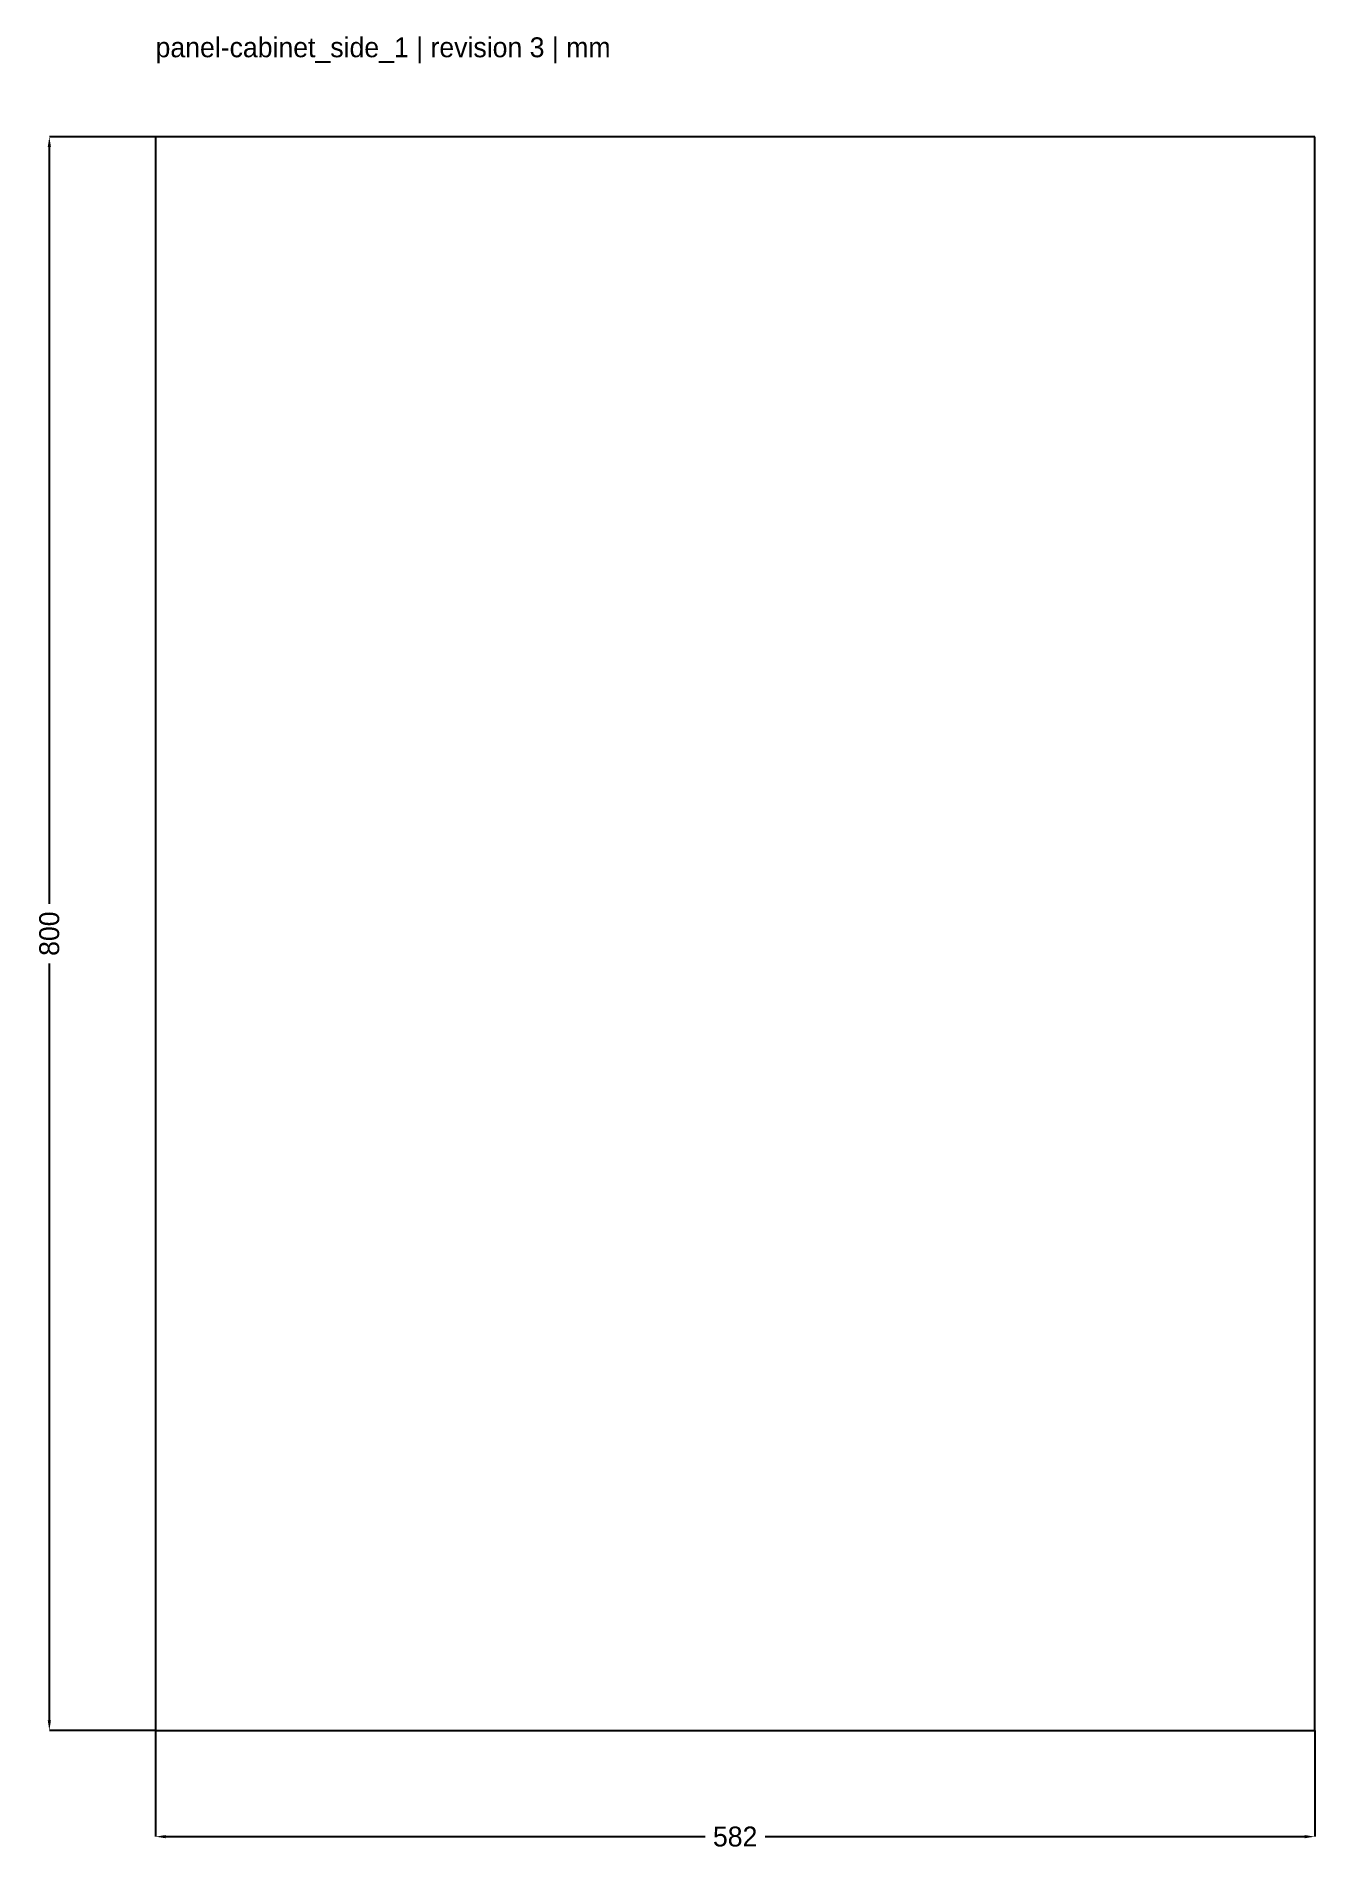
# Model space of a CAD drawing. Header units: millimetres. Extents: x -60 to 582, y -60 to 851.
import ezdxf

# ---------------------------------------------------------------- set-up
doc = ezdxf.new("R2010")
doc.units = ezdxf.units.MM
doc.dimstyles.get("Standard").update_dxf_attribs({"dimtxt": 2.5, "dimasz": 2.5, "dimexe": 1.25, "dimexo": 0.625, "dimtad": 1, "dimcen": 2.5, "dimazin": 3, "dimtfac": 1, "dimtmove": 0, "dimatfit": 3})

# ---------------------------------------------------------------- blocks, each defined once
blk = doc.blocks.new('_CLOSEDFILLED')
at = {"color": 0, "linetype": 'BYBLOCK'}
blk.add_solid([(-1, 0.16), (0, 0), (-1, -0.16)], dxfattribs=at)
blk = doc.blocks.new('*D1')
for p, q in [((0, 0), (0, -53.33)), ((582, 0), (582, -53.33)), ((5, -53.33), (276, -53.33)), ((306, -53.33), (577, -53.33))]:
    blk.add_line(p, q)
at = {"layer": 'Defpoints'}
for p in [(0, 0), (582, 0), (0, -53.33)]:
    blk.add_point(p, dxfattribs=at)
at = {"xscale": 5, "yscale": 5, "rotation": 180}
blk.add_blockref('_CLOSEDFILLED', (0, -53.33), dxfattribs=at)
at = {"xscale": 5, "yscale": 5}
blk.add_blockref('_CLOSEDFILLED', (582, -53.33), dxfattribs=at)
at = {"insert": (291, -53.33), "char_height": 10, "attachment_point": 5}
blk.add_mtext('582', dxfattribs=at)
blk = doc.blocks.new('*D2')
for p, q in [((0, 800), (-53.33, 800)), ((-53.33, 415), (-53.33, 795)), ((-53.33, 5), (-53.33, 385)), ((0, 0), (-53.33, 0))]:
    blk.add_line(p, q)
at = {"layer": 'Defpoints'}
for p in [(0, 800), (-53.33, 0), (0, 0)]:
    blk.add_point(p, dxfattribs=at)
at = {"xscale": 5, "yscale": 5}
for p, rotation in [((-53.33, 800), 90), ((-53.33, 0), 270)]:
    blk.add_blockref('_CLOSEDFILLED', p, dxfattribs=dict(at, rotation=rotation))
at = {"insert": (-53.33, 400), "char_height": 10, "attachment_point": 5, "rotation": 90}
blk.add_mtext('800', dxfattribs=at)

msp = doc.modelspace()

# ---------------------------------------------------------------- linework, layer by layer
for p, q in [((582, 800), (0, 800)), ((0, 800), (0, 0)), ((582, 0), (582, 800)), ((0, 0), (582, 0))]:
    msp.add_line(p, q)

# ---------------------------------------------------------------- texts
msp.add_text('panel-cabinet_side_1 | revision 3 | mm', height=10).set_placement((0, 840))

# ---------------------------------------------------------------- dimensions: what is measured, and where the dimension line sits
dim = msp.add_linear_dim(base=(-53.333, 0), p1=(0, 0), p2=(0, 800), angle=90, dimstyle='Standard', override={"dimtxt": 10, "dimasz": 5})
dim.commit()
dim.dimension.update_dxf_attribs({"geometry": '*D2', "text_midpoint": (-53.333, 400)})
dim = msp.add_linear_dim(base=(0, -53.333), p1=(0, 0), p2=(582, 0), dimstyle='Standard', override={"dimtxt": 10, "dimasz": 5})
dim.commit()
dim.dimension.update_dxf_attribs({"geometry": '*D1', "text_midpoint": (291, -53.333)})

doc.saveas('drawing.dxf')
